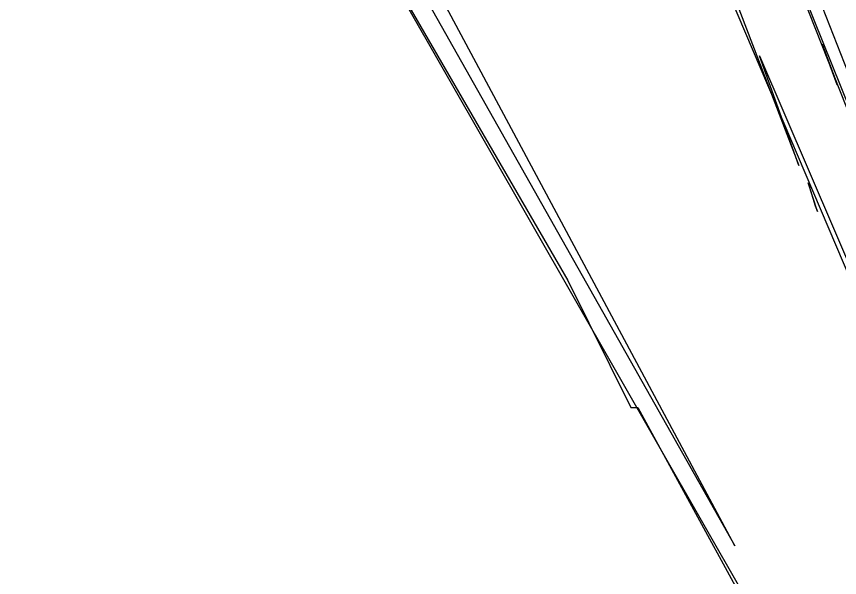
# Model space of a CAD drawing. Extents: x -11089 to 11068, y 2036 to 20000.
# Drawn here: x -10916 to -5768, y 12186 to 15696 of the extents above; entities that cross this region are included whole.
import ezdxf

# ---------------------------------------------------------------- set-up
doc = ezdxf.new("R2010")
doc.units = 0

msp = doc.modelspace()

# ---------------------------------------------------------------- linework, layer by layer
for p, q in [((-10915.7986, 20000, 2788.0952), (-7466.5819, 14043.2692)), ((-6087.4691, 11591.3462), (-10894.0972, 20000, 2764.2857)), ((-10720.4861, 20000, 2800), (-6423.4442, 12384.6154)), ((-3662.5137, 9247.5962), (-8224.8264, 20000, 2395.2381)), ((-7660.5903, 20000, 2407.1429), (-5231.7093, 13935.0962)), ((-3541.7658, 9572.1154), (-7638.8889, 20000, 2538.0952)), ((-7530.3819, 20000, 2335.7143), (-4014.4413, 10978.3654)), ((-6423.4442, 12384.6154), (-8796.7675, 16819.7115)), ((-6533.0518, 16098.5577), (-6023.6796, 14764.4231)), ((-5782.2933, 15269.2308), (-5877.876, 15521.6346)), ((-5877.876, 15521.6346), (-5795.948, 15305.2885)), ((-6023.6796, 14764.4231), (-6269.6617, 15449.5192)), ((-6269.6617, 15449.5192), (-5464.5688, 13574.5192)), ((-5795.948, 15305.2885), (-5782.2933, 15269.2308)), ((-5905.9913, 14475.9615), (-5963.6434, 14656.25)), ((-5963.6434, 14656.25), (-5920.7023, 14512.0192)), ((-5920.7023, 14512.0192), (-5905.9913, 14475.9615)), ((-7466.5819, 14043.2692), (-7073.5677, 13250)), ((-7073.5677, 13250), (-7030.4362, 13250)), ((-7030.4362, 13250), (-5827.402, 11050.4808))]:
    msp.add_line(p, q)

doc.saveas('drawing.dxf')
